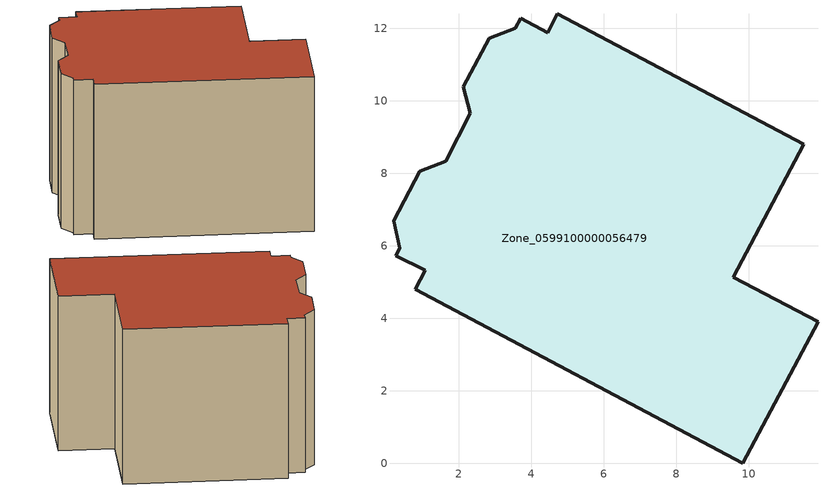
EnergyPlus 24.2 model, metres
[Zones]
Zone_0599100000056479
 floor ground (C_G): 2.12,10.38 2.84,11.72 3.56,11.99 3.71,12.27 4.45,11.87 4.72,12.39 11.52,8.8 9.58,5.13 11.91,3.9 9.84,0 0.8,4.79 1.08,5.32 0.26,5.73 0.37,5.93 0.2,6.68 0.92,8.05 1.64,8.32 2.32,9.65 z7.21
 wall outside (C_F): 11.91,3.9 9.58,5.13 11.52,8.8 4.72,12.39 4.45,11.87 3.71,12.27 3.56,11.99 2.84,11.72 2.12,10.38 2.32,9.65 1.64,8.32 0.92,8.05 0.2,6.68 0.37,5.93 0.26,5.73 1.08,5.32 0.8,4.79 9.84,0 11.91,3.9 z7.21:15
 roof outside (C_R): 9.58,5.13 11.52,8.8 4.72,12.39 4.45,11.87 3.71,12.27 3.56,11.99 2.84,11.72 2.12,10.38 2.32,9.65 1.64,8.32 0.92,8.05 0.2,6.68 0.37,5.93 0.26,5.73 1.08,5.32 0.8,4.79 9.84,0 11.91,3.9 z15
[BUILDING]
Pand.0599100000056479: North Axis=0; Terrain=City; Loads Convergence Tolerance Value=0.04; Temperature Convergence Tolerance Value=0.4; Solar Distribution=FullExterior; Maximum Number of Warmup Days=25; Minimum Number of Warmup Days=1
[Site:Location]
Rotterdam.The.Hague.AP_ZH_NLD Design_Conditions: Latitude=51.96; Longitude=4.45; Time Zone=1; Elevation=-4.5
[SITE:GROUNDTEMPERATURE:BUILDINGSURFACE]
18, 18, 18, 18, 18, 18, 18, 18, 18, 18, 18, 18
[MATERIAL] Thermal Absorptance=0.9; Solar Absorptance=0.7; Visible Absorptance=0.7
Name | Roughness | Thickness | Conductivity | Density | Specific Heat
G.D.1965 | MediumSmooth | 0.15 | 1 | 540 | 1210
F.D.1965 | Rough | 0.3 | 0.857143 | 1920 | 840
R.D.1965 | MediumRough | 0.2 | 0.08 | 1500 | 1000
[CONSTRUCTION]
C_G: G.D.1965
C_F: F.D.1965
C_R: R.D.1965
[ZONE]
Zone_0599100000056479: Type=1; Multiplier=1; Ceiling Height=Autocalculate; Volume=Autocalculate; Floor Area=autocalculate; Part of Total Floor Area=Yes
[ZONEINFILTRATION:DESIGNFLOWRATE]
Infil_Zone_0599100000056479: Zone or ZoneList or Space or SpaceList=Zone_0599100000056479; Schedule=AlwaysOn; Design Flow Rate Calculation Method=Flow/Area; Flow Rate per Floor Area=0.0042; Constant Term Coefficient=1; Temperature Term Coefficient=0; Velocity Term Coefficient=0; Velocity Squared Term Coefficient=0
[HVACTEMPLATE:ZONE:IDEALLOADSAIRSYSTEM]
Zone_0599100000056479: Maximum Heating Supply Air Temperature=50; Minimum Cooling Supply Air Temperature=13; Maximum Heating Supply Air Humidity Ratio=0.0156; Minimum Cooling Supply Air Humidity Ratio=0.0077; Heating Limit=NoLimit; Cooling Limit=NoLimit; Dehumidification Control Type=ConstantSensibleHeatRatio; Cooling Sensible Heat Ratio=0.7; Dehumidification Setpoint=60; Humidification Control Type=None; Humidification Setpoint=30; Outdoor Air Method=None; Outdoor Air Flow Rate per Person=0.00944; Outdoor Air Flow Rate per Zone Floor Area=0; Outdoor Air Flow Rate per Zone=0; Demand Controlled Ventilation Type=None; Outdoor Air Economizer Type=NoEconomizer; Heat Recovery Type=None; Sensible Heat Recovery Effectiveness=0.7; Latent Heat Recovery Effectiveness=0.65
[ZONECONTROL:THERMOSTAT]
ThermostatControl_Zone_0599100000056479: Zone or ZoneList=Zone_0599100000056479; Control Type Schedule=DualSetpointControlType; Control 1=Thermostat_Zone_0599100000056479; Temperature Difference Between Cutout And Setpoint=0
[THERMOSTATSETPOINT:DUALSETPOINT]
Thermostat_Zone_0599100000056479: Heating Setpoint Temperature Schedule=HeatingSetpoint_Zone_0599100000056479; Cooling Setpoint Temperature Schedule=CoolingSetpoint_Zone_0599100000056479
[SCHEDULE:COMPACT]
HeatingSetpoint_Zone_0599100000056479: Through: 12/31, For: AllDays, Until: 24:00, 21
CoolingSetpoint_Zone_0599100000056479: Through: 12/31, For: AllDays, Until: 24:00, 24
DualSetpointControlType: Through: 12/31, For: AllDays, Until: 24:00, 4
AlwaysOn: Through: 12/31, For: AllDays, Until: 24:00, 1
